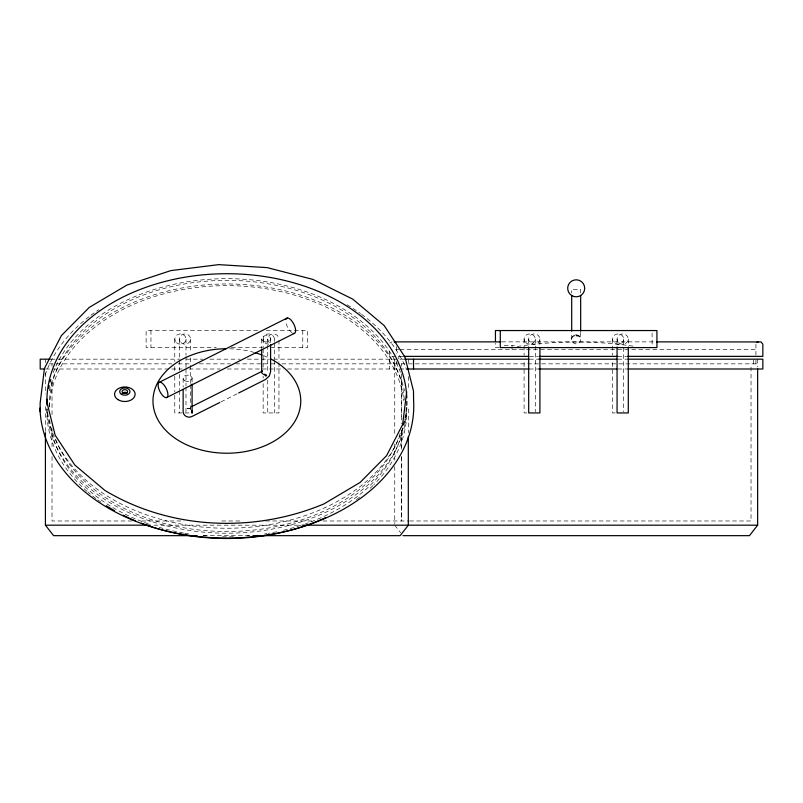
<?xml version="1.0" encoding="UTF-8"?>
<svg xmlns="http://www.w3.org/2000/svg" width="803" height="803" viewBox="0 0 803 803"><rect width="100%" height="100%" fill="white"/><g stroke="black" fill="none" stroke-linecap="round" stroke-linejoin="round"><path stroke-width="0.6" stroke-dasharray="4.01 3.01" d="M571.706 339.388C571.545 332.833 582.376 334.259 580.529 340.542C579.917 342.871 577.347 344.357 575.028 343.714C570.19 342.279 571.927 336.045 571.706 332.422M573.021 336.216L572.308 337.14L573.021 336.005L576.193 335.965L579.365 336.005L580.077 337.13L579.365 336.216M389.846 343.042L391.884 341.877M190.462 408.797L187.199 408.275A1.024 0.592 -45.1 0 0 187.912 408.536L190.733 407.091M220.925 401.912L237.598 393.53M517.162 346.484C555.877 340.582 595.404 340.522 634.129 346.314M257.663 330.545L146.126 330.545L146.126 347.579L216.308 347.579M266.255 330.545L307.609 330.545L307.609 347.579L271.454 347.579M501.745 341.877L656.784 341.877M504.174 345.611L514.452 345.611M231.344 347.579L262.491 347.579M499.205 347.579L495.451 347.579L495.451 343.323M396.441 349.355L398.86 349.355M400.075 349.355L755.934 349.355M402.805 356.371L389.535 356.371L389.535 350.289M529.528 356.371L538.462 356.371M617.738 356.371L626.581 356.371M51.151 359.172L180.203 359.172M186.276 359.172L202.978 359.172M209.904 359.172L240.097 359.172M247.364 359.172L269.517 359.172M273.532 359.172L403.979 359.172M529.388 359.172L538.462 359.172M617.878 359.172L626.711 359.172M49.093 363.849L171.832 363.849M178.085 363.849L191.927 363.849M199.295 363.849L230.351 363.849M235.701 363.849L276.543 363.849M281.903 363.849L757.63 363.849M45.42 368.999L182.11 368.999M189.137 368.999L220.193 368.999M227.319 368.999L283.6 368.999M287.574 368.999L408.315 368.999M529.388 368.999L538.462 368.999M617.878 368.999L626.711 368.999M182.171 412.943L174.773 412.943L174.773 393.219M184.971 412.943L189.829 412.943M526.898 412.943L524.088 412.943L524.088 360.316M615.279 412.943L612.478 412.943L612.478 360.316M132.043 520.976L52.024 520.976L52.024 456.134M141.81 520.976L183.997 520.976M221.728 520.976L241.432 520.976M265.663 520.976L311.925 520.976M322.947 520.976L408.556 520.976M409.59 520.976L751.036 520.976L751.036 363.849M153.915 525.182L301.045 525.182M203.269 535.661L250.466 535.661M576.193 335.965L578.431 335.985M188.524 408.205L189.076 408.225A4.487 1.937 64.6 0 1 190.391 409.088M394.745 525.182L400.687 532.801M757.63 359.172L757.63 366.941M755.934 344.206L755.934 355.197M755.934 360.105L755.934 363.849M753.565 360.105L753.565 363.849M652.106 333.044L652.106 346.434M628.287 339.057L628.287 346.565M623.7 339.057A5.611 5.149 0 0 1 615.279 343.523A5.611 5.149 0 0 1 615.279 334.6A5.611 5.149 0 0 1 623.7 339.057L623.7 411.718M617.065 339.057L617.065 346.565M612.478 339.057L612.478 355.317M580.679 293.035L580.679 289.351L571.706 289.351L571.706 293.035M580.679 332.422L580.679 339.388M539.907 339.057A5.611 5.149 0 0 1 531.486 343.523A5.611 5.149 0 0 1 531.486 334.6A5.611 5.149 0 0 1 539.907 339.057L539.907 346.565M535.32 339.057L535.32 411.718M528.685 339.057L528.685 346.565M524.088 339.057L524.088 355.317M512.043 345.611L512.043 349.355M408.315 359.172L408.315 362.685M408.315 376.497L408.315 390.238M408.315 408.978L408.315 432.717M401.711 363.849L401.711 366.349M401.711 378.815L401.711 416.225M401.711 429.946L401.711 447.401M401.711 456.134L401.711 520.976M401.349 373.827L401.349 423.713M401.349 431.191L401.349 449.891M401.349 457.379L401.349 520.976M398.81 356.371L398.81 358.861M396.441 346.645L396.441 354.033M396.441 361.36L396.441 363.849M394.745 359.172L394.745 435.216M394.745 443.969L394.745 460.209M394.745 466.453L394.745 523.937M389.535 359.172L389.535 368.999M302.781 330.545L302.781 347.579M278.962 340.311L278.962 361.561M278.962 362.815L278.962 412.943L263.153 412.943L263.153 380.893M274.375 339.057L274.375 341.566M274.375 342.811L274.375 359.061M274.375 360.316L274.375 412.943M270.601 338.515L270.601 343.433M267.74 339.057L267.74 344.065M267.74 345.31L267.74 372.813M267.74 380.17L267.74 412.943M263.153 339.057L263.153 347.809M263.153 349.064L263.153 369.069M263.153 376.226L263.153 378.083M261.668 339.117L261.668 348.783M192.078 377.982L192.078 382.81M190.582 339.057L190.582 352.808M190.582 357.817L190.582 364.06M190.582 365.315L190.582 383.362M190.582 384.587L190.582 411.718M185.995 339.057L185.995 355.317M185.995 356.562L185.995 367.814M185.995 369.069L185.995 385.821M185.995 387.056L185.995 412.943M183.144 378.574L183.144 387.166M179.36 339.057L179.36 359.061M179.36 360.316L179.36 370.313M179.36 374.379L179.36 389.525M179.36 390.76L179.36 412.943M174.773 339.057L174.773 361.561M174.773 366.559L174.773 372.813M174.773 376.226L174.773 391.984M150.954 330.545L150.954 347.579M52.024 363.849L52.024 366.349M52.024 382.559L52.024 414.98M52.024 428.692L52.024 447.401M47.066 409.028L47.066 416.797M45.42 359.172L45.42 362.685M45.42 372.743L45.42 393.982M45.42 406.479L45.42 431.472M269.386 342.7A5.611 5.149 0 0 1 271.203 334.299A5.611 5.149 0 0 1 278.962 339.057M268.764 344.216A5.611 5.149 0 0 1 263.233 338.163A5.611 5.149 0 0 1 270.681 334.219A5.611 5.149 0 0 1 273.622 341.636M229.578 348.773A73.886 52.245 0 0 1 254.31 352.467M263.354 355.548A73.886 52.245 0 0 1 268.834 357.977M291.991 332.823A8.512 3.493 63.3 0 1 285.788 320.829M406.589 412.682A179.972 127.265 0 0 1 406.087 417.63M405.916 418.865A179.972 127.265 0 0 1 405.063 423.783M404.812 425.008A179.972 127.265 0 0 1 215.555 532.951A179.972 127.265 0 0 1 46.945 409.068M53.149 372.672A179.972 127.265 0 0 1 223.164 278.701A179.972 127.265 0 0 1 398.509 367.654M399.021 368.818A179.972 127.265 0 0 1 400.466 372.351M406.087 412.672A179.972 127.265 0 0 1 405.726 415.141M405.304 417.6A179.972 127.265 0 0 1 404.812 420.049M402.584 428.501A179.972 127.265 0 0 1 234.747 528.123A179.972 127.265 0 0 1 55.226 439.271M54.223 436.932A179.972 127.265 0 0 1 47.497 411.447M402.945 427.628A177.604 125.579 0 0 1 322.314 517.132M321.24 517.614A177.604 125.579 0 0 1 305.461 523.847M300.774 525.423A177.604 125.579 0 0 1 282.736 530.442M276.724 531.767A177.604 125.579 0 0 1 268.242 533.363M267.018 533.563A177.604 125.579 0 0 1 264.558 533.955M249.623 535.782A177.604 125.579 0 0 1 247.123 535.992M233.402 536.725A177.604 125.579 0 0 1 220.865 536.745M207.013 536.023A177.604 125.579 0 0 1 203.259 535.701M188.454 533.844A177.604 125.579 0 0 1 184.72 533.222M183.465 533.001A177.604 125.579 0 0 1 156.505 526.537M148.314 523.857A177.604 125.579 0 0 1 49.515 417.931M49.364 407.021A177.604 125.579 0 0 1 222.531 285.687A177.604 125.579 0 0 1 403.869 400.908M406.74 415.492A179.972 127.265 0 0 1 373.877 484.651M372.983 485.534A179.972 127.265 0 0 1 369.34 488.997M359.583 497.187A179.972 127.265 0 0 1 355.799 500.018M101.058 502.226A179.972 127.265 0 0 1 96.912 499.275M95.898 498.522A179.972 127.265 0 0 1 88.069 492.239M87.136 491.436A179.972 127.265 0 0 1 46.945 408.205M49.194 390.941A179.972 127.265 0 0 1 226.868 283.971A179.972 127.265 0 0 1 404.541 390.941M400.265 433.098A177.604 125.579 0 0 1 231.224 531.486A177.604 125.579 0 0 1 55.558 439.08M49.264 406.599A177.604 125.579 0 0 1 222.511 280.388A177.604 125.579 0 0 1 404.3 400.436M45.119 375.131A186.898 132.154 0 0 1 89.053 316.673M90.94 315.238A186.898 132.154 0 0 1 98.839 309.657M347.016 304.708A186.898 132.154 0 0 1 360.527 313.561M361.561 314.314A186.898 132.154 0 0 1 406.599 369.701M573.944 335.503A4.487 4.487 0 0 1 578.431 335.503M618.711 342.7A5.611 5.149 0 0 0 628.097 340.392A5.611 5.149 0 0 0 621.221 334.088A5.611 5.149 0 0 0 618.711 342.7M525.734 342.7A5.611 5.149 0 0 0 535.129 340.392A5.611 5.149 0 0 0 528.254 334.088A5.611 5.149 0 0 0 525.734 342.7M181.006 342.7A5.611 5.149 0 0 0 190.391 340.392A5.611 5.149 0 0 0 183.516 334.088A5.611 5.149 0 0 0 181.006 342.7M176.409 342.7A5.611 5.149 0 0 0 185.804 340.392A5.611 5.149 0 0 0 178.928 334.088A5.611 5.149 0 0 0 176.409 342.7M184.75 380.722A4.487 3.172 0 0 0 192.027 378.805A4.487 3.172 0 0 0 186.045 375.302A4.487 3.172 0 0 0 184.75 380.722M263.274 341.265A4.487 3.172 0 0 0 270.551 339.348A4.487 3.172 0 0 0 264.568 335.845A4.487 3.172 0 0 0 263.274 341.265"/><path stroke-width="1.2" d="M192.078 410.955L192.419 413.013A1.024 0.592 -45.1 0 1 191.696 412.752L192.198 411.859L191.676 410.815M44.396 368.758L40.15 403.126L40.15 411.728M402.584 424.867L406.669 391.774M44.476 368.346L61.359 335.614L89.284 307.398L126.794 285.135L170.848 270.601L218.717 264.629L267.138 267.62L312.819 279.374L352.647 299.077L384.215 325.606L404.802 356.823M402.664 424.446L386.594 455.682L360.085 482.462L323.96 503.903C253.909 533.242 170.316 529.88 104.832 490.372L74.83 465.027L55.156 435.216L46.986 402.484M757.63 368.999L757.63 525.182L749.46 535.661L402.915 535.661M756.627 342.56L758.293 341.877M191.837 406.539L261.316 371.648A1.024 0.592 -45.1 0 0 262.039 370.665L261.668 372.09A4.487 3.112 2.1 0 0 262.471 373.616M159.536 382.168L287.223 318.008M166.512 397.626A8.512 3.493 63.3 0 0 164.294 385.36A8.512 3.493 63.3 0 0 158.251 386.715A8.512 3.493 63.3 0 0 166.512 397.626L294.199 333.456M219.811 402.474L192.027 416.436C188.444 418.493 183.194 416.054 183.144 411.728L183.144 389.626M238.712 392.978L265.381 379.568L269.286 376.045L270.601 371.679L270.601 344.658M394.092 341.877L500.851 341.877M656.503 341.877L761.103 341.948L762.85 344.206L762.85 356.371L627.474 356.371M403.859 356.371L528.615 356.371M539.636 356.371L617.637 356.371M50.308 359.172L40.21 359.172L40.21 368.999L44.607 368.999M404.642 359.172L528.976 359.172M538.793 359.172L616.784 359.172M627.816 359.172L762.85 359.172L762.85 368.999L627.816 368.999M407.131 368.999L528.976 368.999M538.793 368.999L616.784 368.999M45.42 432.717L45.42 525.182L150.241 525.182M302.209 525.182L757.63 525.182M197.086 535.661L53.6 535.661L45.42 525.182M252.945 535.661L400.135 535.661L408.315 525.182L408.315 436.471M261.537 371.508L262.059 371.548M394.695 341.948L395.749 342.56M264.659 374.138L265.823 376.125A1.024 0.592 -45.1 0 0 266.536 375.142L264.257 374.68A4.487 3.112 2.1 0 1 263.274 374.228M405.033 357.174L413.505 391.131L413.585 400.155A186.898 132.154 0 0 1 232.448 538.04A186.898 132.154 0 0 1 39.999 408.044M628.287 347.809L628.287 412.943L617.065 412.943L617.065 347.809M580.679 295.504L580.679 331.187M571.706 295.504L571.706 331.187M539.907 347.809L539.907 412.943L528.685 412.943L528.685 347.809M500.279 330.545L500.279 347.579L656.934 347.579L656.934 330.545L495.451 330.545L495.451 341.265M413.525 359.172L413.525 368.999M261.668 349.998L261.668 371.749M192.078 384.025L192.078 410.614M270.942 359.041A73.886 52.245 0 0 1 270.119 443.336A73.886 52.245 0 0 1 156.705 417.369A73.886 52.245 0 0 1 225.934 348.733M255.424 352.798A73.886 52.245 0 0 1 262.22 355.097M122.427 393.329A2.73 1.927 0 0 1 127.155 393.199M285.948 319.433A8.512 3.493 63.3 0 1 293.717 323.94A8.512 3.493 63.3 0 1 293.185 333.406M46.996 401.671A179.972 127.265 0 0 1 47.146 399.201M48.672 388.09A179.972 127.265 0 0 1 49.194 385.651M50.097 382.007A179.972 127.265 0 0 1 50.79 379.608M406.84 401.54A179.972 127.265 0 0 1 406.74 405.244M406.589 407.713A179.972 127.265 0 0 1 406.238 411.427M405.726 415.141A179.972 127.265 0 0 1 405.304 417.6M404.541 421.264A179.972 127.265 0 0 1 403.638 424.907M46.996 405.334A179.972 127.265 0 0 1 221.578 273.773A179.972 127.265 0 0 1 406.79 397.846M325.898 517.493A179.972 127.265 0 0 1 141.438 523.235M135.597 520.916A179.972 127.265 0 0 1 123.11 515.215M114.468 510.618A179.972 127.265 0 0 1 106.287 505.709M122.989 393.008A2.73 1.927 0 0 0 127.506 392.005A2.73 1.927 0 0 0 124.023 389.746A2.73 1.927 0 0 0 122.989 393.008M117.87 399.583A10.288 7.277 0 0 0 134.884 395.819A10.288 7.277 0 0 0 121.775 387.287A10.288 7.277 0 0 0 117.87 399.583M121.363 394.263A5.139 3.634 0 0 0 129.865 392.386A5.139 3.634 0 0 0 123.311 388.11A5.139 3.634 0 0 0 121.363 394.263M571.937 295.685A8.512 8.512 0 0 0 584.704 288.317A8.512 8.512 0 0 0 571.937 280.94A8.512 8.512 0 0 0 571.937 295.685"/></g></svg>
